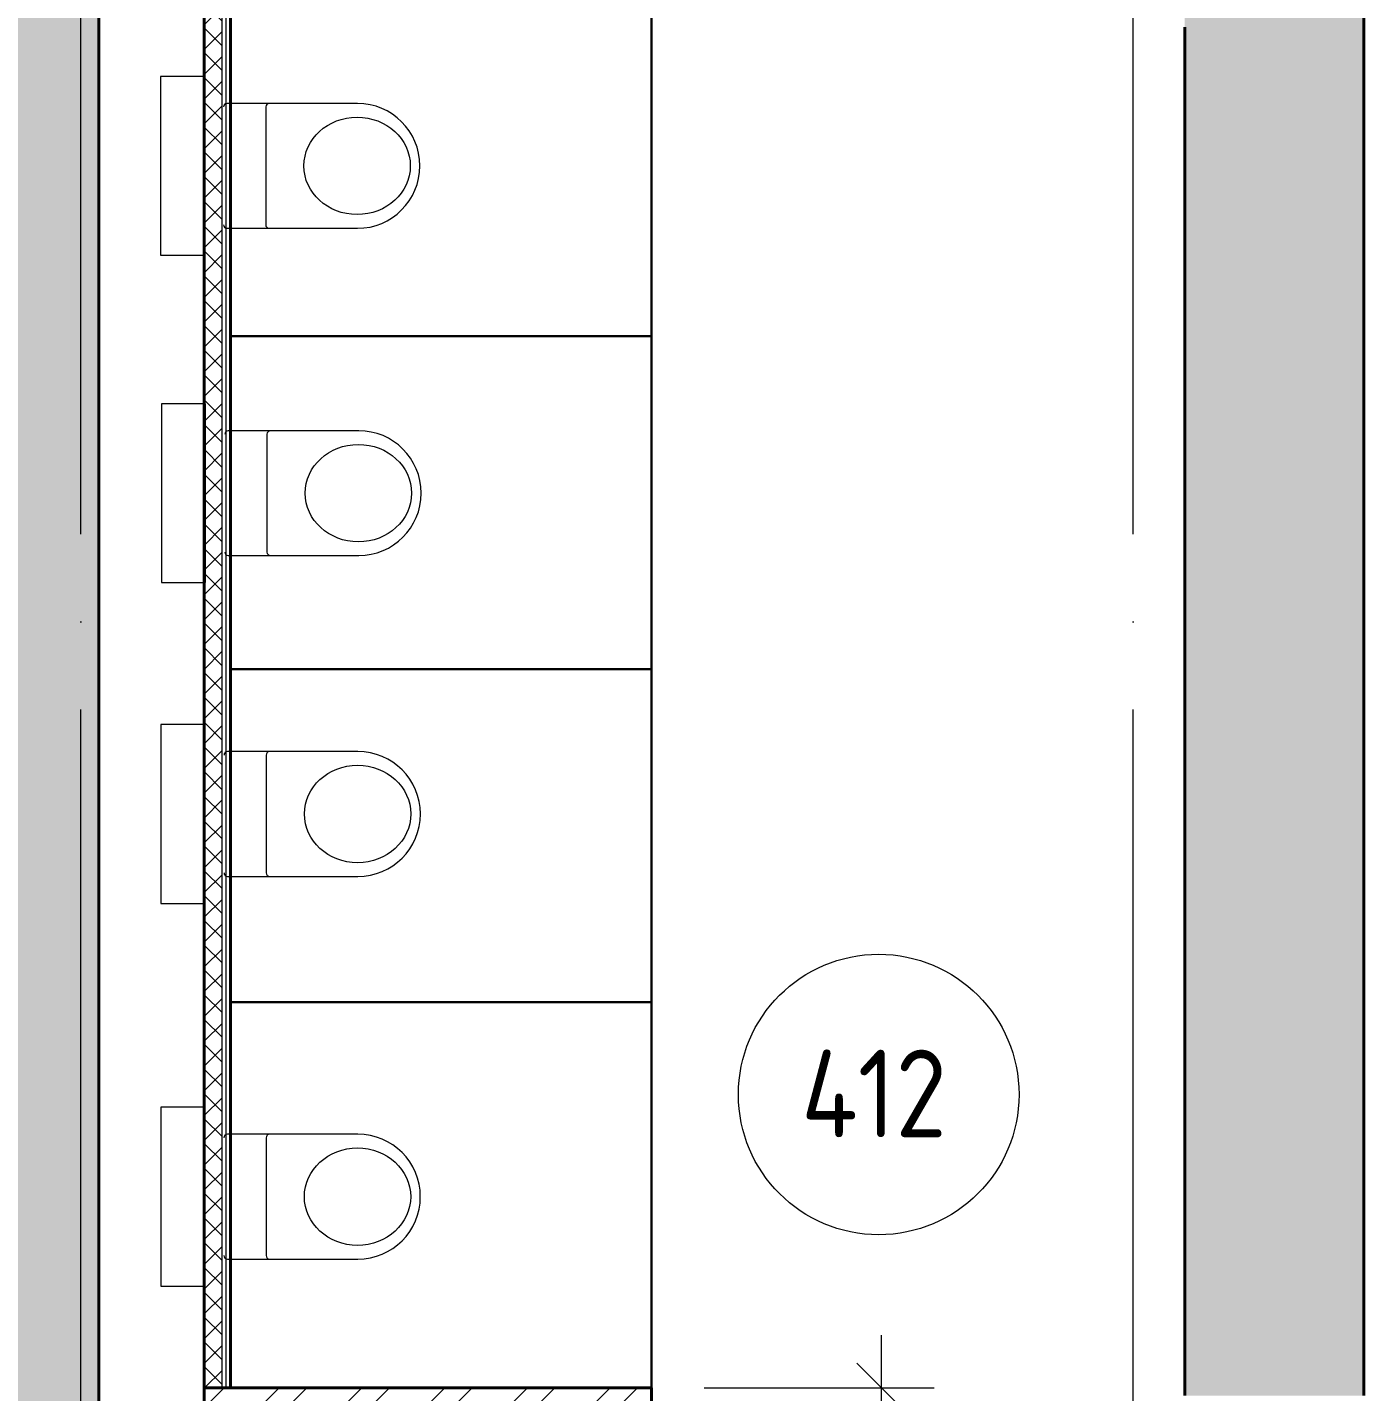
# Model space of a CAD drawing. Header units: millimetres. Extents: x 3050 to 430575, y -569542 to 36130.
# Drawn here: x 286977 to 290787, y -415743 to -411851 of the extents above; entities that cross this region are included whole.
import ezdxf

# ---------------------------------------------------------------- set-up
doc = ezdxf.new("R2010")
doc.units = ezdxf.units.MM
doc.linetypes.add('ADSK_Линия сетки', pattern=[25, 20, -2.5, 0, -2.5])
for name, color, linetype, lineweight in [('Марки помещений', 7, 'Continuous', 20), ('Обобщенные модели', 7, 'Continuous', 18), ('Оси', 7, 'Continuous', 9), ('Размеры', 7, 'Continuous', 9), ('Сантехника', 7, 'Continuous', 18), ('Стены внутренние', 7, 'Continuous', 18), ('Стены наружные', 7, 'Continuous', 18), ('Стены штриховка', 7, 'Continuous', 18)]:
    doc.layers.add(name, color=color, linetype=linetype, lineweight=lineweight)
doc.styles.add('GOST Common', font='GOST_Common.ttf', dxfattribs={"width": 0.9, "height": 200})
doc.styles.add('GOST Common_2', font='GOST_Common.ttf', dxfattribs={"width": 0.9, "height": 250})
doc.dimstyles.new('ADSK_Основной_2_мм_Округление_до_1_мм_1', dxfattribs={"dimscale": 304.8, "dimtxt": 201.142999, "dimasz": 0.463911, "dimexe": 0.492126, "dimexo": 0.492126, "dimgap": 0.098425, "dimtad": 1, "dimdec": 0, "dimdsep": 46, "dimtxsty": 'GOST Common', "dimblk1": 'OBLIQUE', "dimblk2": 'OBLIQUE', "dimsah": 1, "dimcen": 0.09, "dimdle": 0.492126, "dimazin": 2, "dimtfac": 1, "dimtdec": 4, "dimtix": 1, "dimtmove": 1, "dimatfit": 3, "dimfxl": 1, "dimtvp": 1, "dimtolj": 1, "dimtzin": 0, "dimlwd": 20, "dimlwe": 20, "dimarcsym": 2})

# ---------------------------------------------------------------- blocks, each defined once
blk = doc.blocks.new('ADSK_Марка_Помещение_ОдноЗначение - Номер-247393-04 План 4-го этажа маркировочный')
at = {"layer": 'Марки помещений'}
blk.add_circle((0, 0), 4, dxfattribs=at)
blk = doc.blocks.new('Туалет подвесной-Moderna R-Laufen - 000 White-1870147-04 План 4-го этажа маркировочный')
at = {"layer": 'Обобщенные модели'}
for p, q in [((-53, 409.3), (-53, 37.4)), ((303, 37.4), (303, 409.3)), ((-43.1, 147.8), (293.1, 147.8))]:
    blk.add_line(p, q, dxfattribs=at)
for centre, radius, start, end in [((125, 409.3), 178, 360, 180), ((-43.1, 157.7), 9.89, 180, 270), ((293.1, 157.7), 9.89, 270, 360), ((-43.1, 37.4), 9.89, 180, 270), ((293.1, 37.4), 9.89, 270, 360)]:
    blk.add_arc(centre, radius, start, end, dxfattribs=at)
blk.add_ellipse((125, 408.3), major_axis=(0, 151.6), ratio=0.916517, dxfattribs=at)
at = {"layer": 'Сантехника'}
for p, q in [((380, -27.5), (-130, -27.5)), ((-130, -27.5), (-130, -152.5)), ((380, -152.5), (380, -27.5)), ((-130, -152.5), (380, -152.5))]:
    blk.add_line(p, q, dxfattribs=at)
blk = doc.blocks.new('_Oblique')
at = {"color": 0, "linetype": 'ByBlock', "lineweight": -2}
blk.add_line((-0.5, -0.5), (0.5, 0.5), dxfattribs=at)
blk = doc.blocks.new('*D12306')
at = {"layer": 'Defpoints', "color": 0, "transparency": 16777216}
for p in [(288756.3, -415731.8), (289412.4, -415731.8), (288756.3, -415851.8)]:
    blk.add_point(p, dxfattribs=at)
at = {"layer": 'Размеры', "color": 0, "lineweight": 20, "transparency": 16777216}
for p, q in [((289412.4, -416001.8), (289412.4, -415581.8)), ((288906.3, -415731.8), (289562.4, -415731.8)), ((288906.3, -415851.8), (289562.4, -415851.8))]:
    blk.add_line(p, q, dxfattribs=at)
at = {"layer": 'Размеры', "color": 0, "lineweight": 20, "transparency": 16777216, "xscale": 141.4, "yscale": 141.4, "zscale": 141.4}
for p, rotation in [((289412.4, -415731.8), 90), ((289412.4, -415851.8), 270)]:
    blk.add_blockref('_Oblique', p, dxfattribs=dict(at, rotation=rotation))
at = {"layer": 'Размеры', "color": 0, "transparency": 16777216, "insert": (289282.4, -416109.6), "char_height": 200, "attachment_point": 5, "rotation": 90, "style": 'GOST Common'}
blk.add_mtext('\\A1;120', dxfattribs=at)

msp = doc.modelspace()

# ---------------------------------------------------------------- hatches: boundary and pattern name
at = {"layer": 'Стены внутренние', "true_color": 0xc0c0c0}
msp.add_hatch(color=9, dxfattribs=at).paths.add_polyline_path([(287165.72, -417838.08), (287181.35, -417838.08), (287181.35, -410213.29), (286801.35, -410213.29), (286801.35, -417662.37), (287151.67, -417661.03), (287152.42, -417838.08)])
at = {"layer": 'Стены внутренние', "lineweight": 9}
h = msp.add_hatch(dxfattribs=at)
h.set_pattern_fill('FP_5', color=256, style=0, pattern_type=2)
h.set_pattern_definition([(45, (279380.54, -430621.92), (-35.35534, 35.35534), []), (135, (279380.54, -430621.92), (-35.35534, -35.35534), [])])
h.paths.add_polyline_path([(287532.35, -415731.8), (287531.35, -410213.29), (287481.35, -410213.29), (287481.35, -415731.8)])
h = msp.add_hatch(dxfattribs=at)
h.set_pattern_fill('FP_2', color=256, style=0, pattern_type=2)
h.set_pattern_definition([(45, (279368.54, -433016.43), (-117.8655, 117.8655), []), (45, (279447.12, -433016.43), (-117.8655, 117.8655), [])])
h.paths.add_polyline_path([(288756.35, -415851.8), (288756.35, -415731.8), (287481.35, -415731.8), (287481.35, -417648.08), (287601.35, -417648.08), (287601.35, -415851.8), (288702.28, -415851.8)])
at = {"layer": 'Стены наружные', "true_color": 0xc0c0c0}
h = msp.add_hatch(color=9, dxfattribs=at)
h.paths.add_polyline_path([(290786.92, -417055.29), (290786.92, -416603.47), (290276.92, -416603.47), (290276.92, -417055.29), (290760.92, -417055.29)])
h.paths.add_polyline_path([(290276.92, -415753.47), (290786.92, -415753.47), (290786.92, -410213.29), (290276.92, -410213.29), (290276.92, -415013.15)])

# ---------------------------------------------------------------- linework, layer by layer
at = {"color": 18, "lineweight": 30, "true_color": 0x000000}
msp.add_line((288756.35, -411781.8), (288756.35, -415731.8), dxfattribs=at)
msp.add_lwpolyline([(287556.35, -415731.8), (287556.35, -414631.8), (288756.35, -414631.8), (287556.35, -414631.8), (287556.35, -413681.8), (288756.35, -413681.8), (288756.35, -412731.8), (287556.35, -412731.8), (287556.35, -411781.8), (290171.86, -411781.8)], dxfattribs=at)
at = {"layer": 'Оси', "linetype": 'ADSK_Линия сетки', "ltscale": 100}
for p, q in [((287129.52, -435797.51), (287129.52, -408953.12)), ((290129.52, -435797.51), (290129.52, -408953.12))]:
    msp.add_line(p, q, dxfattribs=at)
at = {"layer": 'Стены внутренние', "lineweight": 40}
for p, q in [((287181.35, -417648.08), (287181.35, -410213.29)), ((287481.35, -410213.29), (287481.35, -413282.33)), ((287481.35, -410213.29), (287481.35, -415731.8)), ((287556.35, -413254.33), (287556.35, -410213.29)), ((287556.35, -415731.8), (287556.35, -410213.29)), ((288756.35, -415731.8), (287481.35, -415731.8)), ((287481.35, -415731.8), (287481.35, -417648.08))]:
    msp.add_line(p, q, dxfattribs=at)
at = {"layer": 'Стены наружные', "lineweight": 40}
for p, q in [((290786.92, -415753.47), (290786.92, -409703.29)), ((290276.92, -411851.08), (290276.92, -415753.47)), ((288756.35, -415851.8), (288756.35, -415731.8))]:
    msp.add_line(p, q, dxfattribs=at)
at = {"layer": 'Стены штриховка'}
for p, q in [((287532.35, -415731.8), (287532.35, -410213.29)), ((287544.35, -415731.8), (287544.35, -410213.29))]:
    msp.add_line(p, q, dxfattribs=at)

# ---------------------------------------------------------------- block references
at = {"layer": 'Марки помещений', "xscale": 99.99999999999993, "yscale": 99.99999999999993, "zscale": 99.99999999999993}
msp.add_blockref('ADSK_Марка_Помещение_ОдноЗначение - Номер-247393-04 План 4-го этажа маркировочный', (289404.25, -414894.91), dxfattribs=at)
at = {"layer": 'Сантехника', "rotation": 269.9999999999999}
for p in [(287508.91, -412121.26), (287512.52, -413054.77), (287510.27, -413969.81), (287510.18, -415061.34)]:
    msp.add_blockref('Туалет подвесной-Moderna R-Laufen - 000 White-1870147-04 План 4-го этажа маркировочный', p, dxfattribs=at)

# ---------------------------------------------------------------- texts
at = {"layer": 'Марки помещений', "lineweight": 9, "insert": (289183.29, -414767.18), "char_height": 250, "width": 548.3542, "attachment_point": 1, "style": 'GOST Common_2'}
msp.add_mtext('412', dxfattribs=at)

# ---------------------------------------------------------------- dimensions: what is measured, and where the dimension line sits
at = {"layer": 'Размеры', "color": 18, "true_color": 0x000000}
dim = msp.add_linear_dim(base=(289412.36, -415731.8), p1=(288756.35, -415851.8), p2=(288756.35, -415731.8), angle=90, dimstyle='ADSK_Основной_2_мм_Округление_до_1_мм_1', override={"dimpost": '<>'}, dxfattribs=at)
dim.commit()
dim.dimension.update_dxf_attribs({"geometry": '*D12306', "text_midpoint": (289412.36, -416109.62), "dimtype": 160})

doc.saveas('drawing.dxf')
